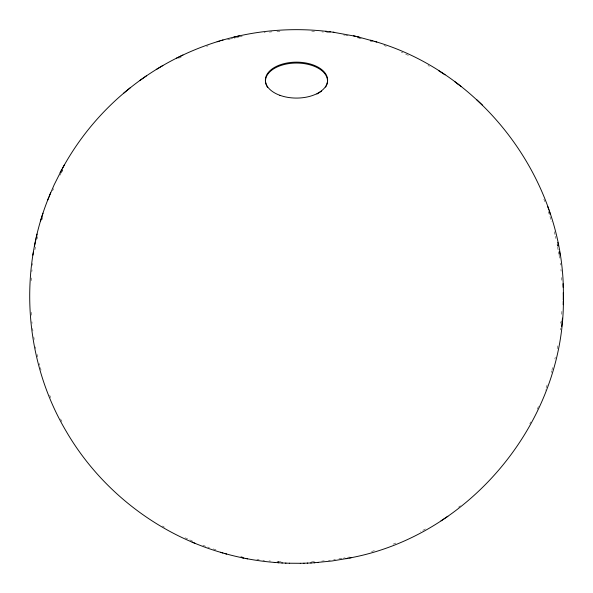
<?xml version="1.0" encoding="UTF-8"?>
<svg xmlns="http://www.w3.org/2000/svg" width="593" height="593" viewBox="0 0 593 593"><rect width="100%" height="100%" fill="white"/><g stroke="black" fill="none" stroke-linecap="round" stroke-linejoin="round"><path stroke-width="0.44" stroke-dasharray="2.96 2.22" d="M561.89 311.34L561.615 315.602M31.177 280.645L31.385 277.947M560.926 323.333L561.082 321.695M560.971 322.963L561.126 321.324M31.859 271.646L32.044 269.822M560.2 329.893L560.4 328.248M32.571 265.279L32.8 263.462M34.898 249.794L35.395 247.066M557.138 348.743L557.805 345.104M37.048 238.868L37.552 236.592M554.855 358.995L555.256 357.349M551.942 370.032L552.617 367.564M551.208 372.486L551.712 370.847M42.147 219.358L42.852 217.097M547.154 384.961L545.226 390.238M52.599 190.864L53.548 188.685M537.251 409.2L539.007 405.278M59.937 175.313L61.012 173.193M61.383 172.511L62.495 170.465M529.764 423.936L530.876 421.897M61.398 172.496L63.295 169.012M458.515 507.223L460.383 505.77M425.418 528.949L420.63 531.55M181.28 56.987L177.611 58.774M393.085 544.152L395.946 543.018M206.646 46.35L208.076 45.839M371.522 551.505L375.169 550.415M227.623 39.768L229.78 39.205M230.499 39.012L232.664 38.478M234.109 38.122L235.554 37.789M238.653 37.077L234.746 37.974M239.535 36.877L242.174 36.306M347.624 557.338L349.366 556.99M343.273 558.169L345.015 557.85M338.914 558.917L342.398 558.332M333.703 559.703L335.438 559.458M264.13 32.689L265.175 32.556M328.515 560.392L330.242 560.17M269.378 32.089L271.898 31.837M321.643 561.126L324.215 560.867M276.961 31.414L281.252 31.133M311.533 561.875L314.727 561.682M311.718 31.133L314.483 31.296M278.117 561.675L282.409 561.934M276.953 561.571L278.769 561.712M321.895 31.911L323.378 32.066M269.029 560.889L270.549 561.052M326.58 32.422L329.649 32.785M262.951 560.2L264.471 560.385M256.88 559.355L259.156 559.688M343.443 34.876L344.97 35.15M345.734 35.283L348.009 35.736M240.669 556.375L242.211 556.708M357.06 37.707L358.335 37.996M358.973 38.145L361.278 38.715M370.395 41.176L371.885 41.621M213.139 548.918L216.919 550.134M384.005 45.505L386.221 46.306M202.88 545.286L209.411 547.65M401.328 52.258L402.758 52.873M192.473 541.098L183.719 537.199M405.649 54.141L409.244 55.801M427.998 65.489L429.347 66.283M162.378 525.991L164.409 527.184M60.582 418.962L62.584 422.772M49.708 395.249L50.694 397.644M543.863 199.196L544.789 201.62M548.369 211.627L551.527 221.574M40.391 367.616L41.065 370.084M39.279 363.502L39.709 365.155M554.285 231.73L555.048 234.761M555.389 236.273L555.893 238.549M37.077 354.392L37.641 356.904M557.124 244.368L557.435 246.065M558.458 251.766L558.932 254.33M35.521 346.89L35.832 348.595M557.138 244.486L557.472 246.303M557.635 247.214L558.132 249.942M33.794 336.928L34.172 339.404M559.088 255.183L559.584 258.644M560.163 263.181L560.392 264.997M32.63 328.529L32.941 330.998M560.926 269.474L561.104 271.231M31.903 321.74L32.066 323.378M561.586 277.531L561.786 280.23M31.362 315.202L31.14 311.799"/><path stroke-width="0.89" d="M349.574 558.006C472.198 535.457 567.62 417.428 563.268 292.645M563.224 304.706L563.283 301.081M563.283 299.865C566.745 184.238 485.4 73.362 374.428 41.317M561.63 326.721L561.994 323.066M562.105 321.791L562.475 318.13M48.908 197.061C18.153 272.15 24.728 361.07 65.971 430.911C100.024 489.751 157.449 534.501 222.886 552.98M32.882 255.116L33.556 251.439M34.542 245.962L36.04 238.645M36.232 237.734L37.055 234.079M40.457 221.33L41.599 217.698M41.866 216.793L42.992 213.184M49.263 196.187L54.185 184.757L61.961 169.287M47.47 200.627L50.694 192.651M62.391 168.516C78.624 138.695 100.684 112.055 126.917 90.514M60.101 172.719L64.237 165.121M127.11 90.358C154.217 68.002 185.831 51.154 219.469 41.036M123.811 93.071L130.156 87.846M139.792 80.522L146.33 75.926M440.999 520.847L444.276 518.667M444.498 518.512L447.856 516.273M316.929 94.05L321.584 91.129M159.687 67.424L162.853 65.541M156.248 69.485L159.502 67.55M176.388 58.218L179.442 56.743M179.953 56.476L182.926 55.045M220.826 40.643C256.25 30.102 293.898 27.1 330.546 31.859M217.149 41.74L223.042 39.976M233.864 37.122L235.792 36.684M237.504 36.284L239.313 35.869M314.149 562.75L332.11 560.971L347.809 558.347M346.075 558.702L351.427 557.628M289.347 563.231L300.443 563.298M310.739 562.957L314.794 562.713M317.514 562.498L318.293 562.453M307.293 563.12L311.266 562.927M303.816 563.239L307.693 563.098M300.303 563.313L304.083 563.224M285.596 563.113L289.599 563.254M281.831 562.935L285.989 563.135M220.448 552.276C238.223 557.553 256.554 561.03 275.041 562.46M278.05 562.705L282.35 562.965M274.255 562.416L278.703 562.735M325.72 31.273L326.691 31.399M333.184 32.222L355.333 36.247M329.456 31.718L334.4 32.37M242.003 557.716L243.842 558.087M245.902 558.48L247.615 558.828M357.29 36.699L376.777 42.029M353.524 35.832L359.217 37.144M224.324 553.373L226.645 554.047M370.684 40.183L372.915 40.865M192.073 542.046L195.097 543.336M438.486 70.567L445.039 74.822M454.742 81.641L457.826 83.976M457.981 84.11L461.132 86.496M476.513 99.52L479.285 102.129M479.685 102.515L482.502 105.169M547.724 206.534L548.836 209.796M549.251 211.026L550.371 214.303M557.82 242.455L558.443 245.873M559.473 251.595L560.103 255.027M563.046 283.728L563.128 287.323M266.19 84.703A30.999 17.901 0 0 1 296.693 63.051A30.999 17.901 0 0 1 326.728 84.918M326.402 85.666A30.999 17.901 0 0 1 325.594 87.127M267.562 87.364A30.999 17.901 0 0 1 266.568 85.6M279.874 95.303A31.125 17.968 0 0 0 327.595 80.826A31.125 17.968 0 0 0 282.031 64.207A31.125 17.968 0 0 0 279.874 95.303"/></g></svg>
